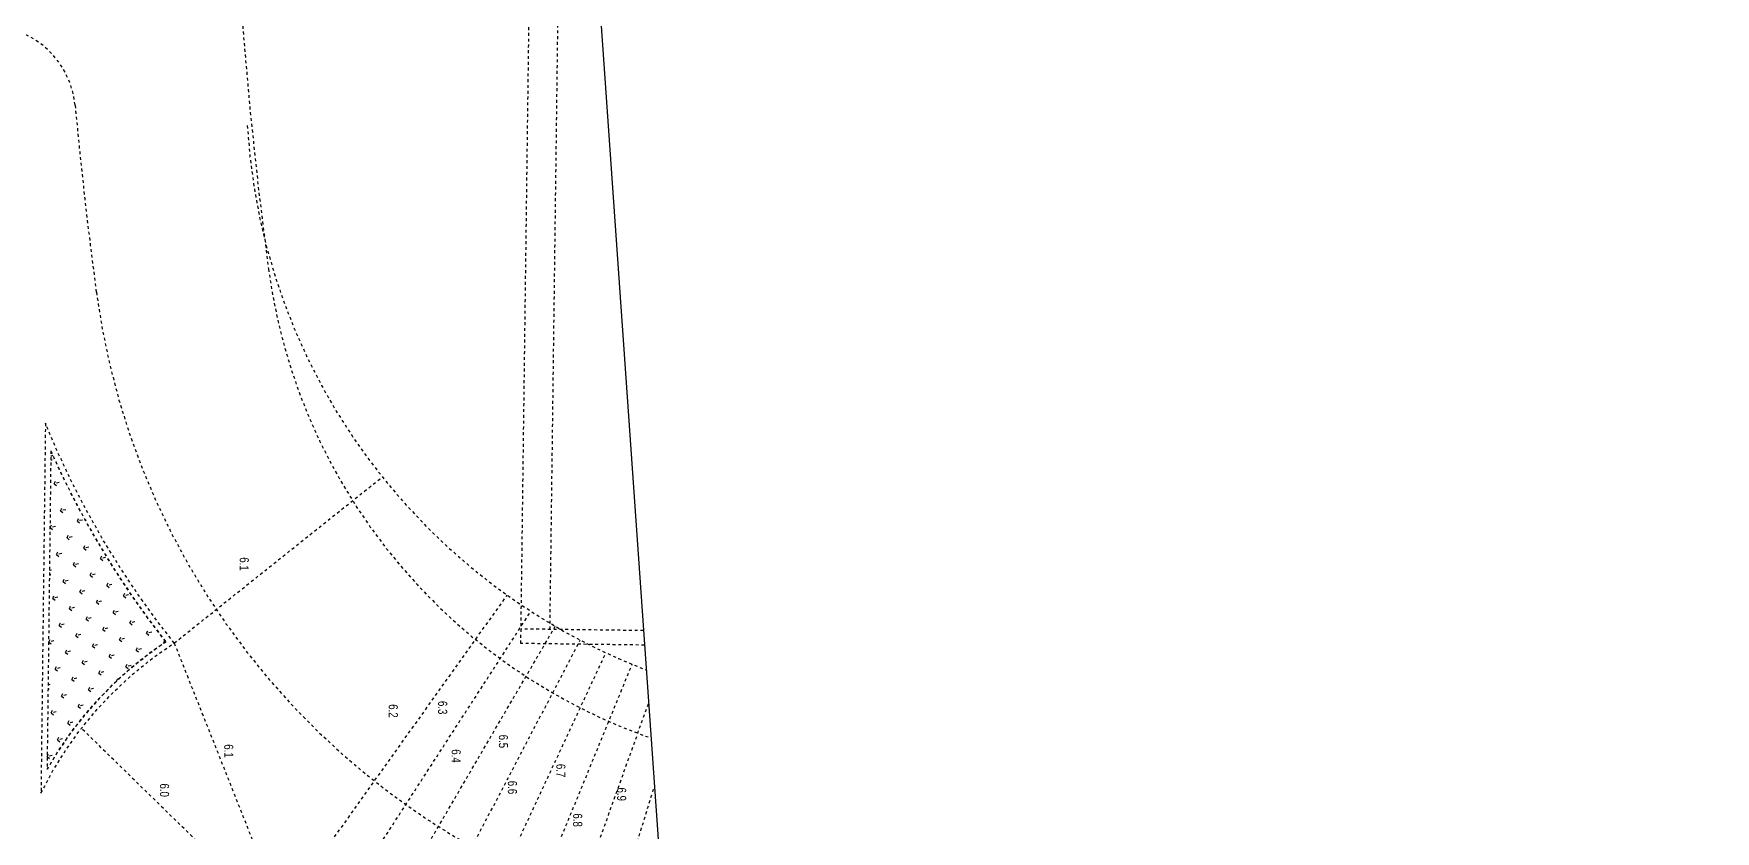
# Model space of a CAD drawing. Header units: millimetres. Extents: x 50357 to 985146, y 723188 to 1803594.
# Drawn here: x 830133.8 to 830191.9, y 820278.1 to 820305.6 of the extents above; entities that cross this region are included whole.
import ezdxf
from ezdxf.xclip import XClip

# ---------------------------------------------------------------- set-up
doc = ezdxf.new("R2010")
doc.units = ezdxf.units.MM
doc.header["$LTSCALE"] = 3
doc.header["$MEASUREMENT"] = 0
doc.linetypes.add('x-baseplan$0$DGN Style 2', pattern=[1.94727e-06, 0, -1.94727e-06])
doc.layers.get('Defpoints').update_dxf_attribs({"color": 32})
doc.layers.add('00_Xref', color=7, linetype='Continuous')
doc.layers.add('x-baseplan$0$AR-SITE-TXT_AR_BS_', color=1, linetype='Continuous')
doc.layers.add('x-baseplan$0$AR-ROAD_AR_BS_MI_', color=7, linetype='Continuous', true_color=0x6d6d6d)
doc.layers.add('x-baseplan$0$AR-SITEROAD_AR_BS_', color=7, linetype='Continuous', true_color=0x6d6d6d)
doc.styles.add('x-baseplan$0$Style-ENGINEERING', font='ENGINEERING.shx')

# ---------------------------------------------------------------- blocks, each defined once
blk = doc.blocks.new('x-baseplan')
at = {"layer": 'x-baseplan$0$AR-ROAD_AR_BS_MI_', "linetype": 'x-baseplan$0$DGN Style 2'}
for p, q in [((834914.911, 818289.418), (834915.755, 818354.112)), ((834915.917, 818289.905), (834916.755, 818354.099)), ((834937.659, 818289.121), (834914.911, 818289.418)), ((834937.666, 818289.621), (834914.918, 818289.918))]:
    blk.add_line(p, q, dxfattribs=at)
for centre, radius, start, end in [((835054.849, 818322.393), 150, 179.2526, 187.67512), ((834896.525, 818307.743), 3, 5.2865, 66.3963), ((835054.849, 818322.393), 156, 185.2865, 187.67512), ((834926.014, 818305.03), 20, 187.67512, 347.76966), ((834926.014, 818305.03), 26, 187.67512, 274.29974)]:
    blk.add_arc(centre, radius, start, end, dxfattribs=at)
at = {"layer": 'x-baseplan$0$AR-SITEROAD_AR_BS_', "color": 253, "linetype": 'x-baseplan$0$DGN Style 2'}
for p, q in [((834898.487, 818297.026), (834898.334, 818284.248)), ((834898.676, 818296.071), (834898.544, 818285.071)), ((834898.676, 818296.071), (834898.544, 818285.071)), ((834898.672, 818295.792), (834898.724, 818295.751)), ((834898.747, 818295.911), (834898.674, 818295.893)), ((834898.793, 818294.935), (834898.876, 818295.109)), ((834898.968, 818294.976), (834898.793, 818294.935)), ((834898.793, 818294.935), (834898.944, 818294.817)), ((834902.937, 818289.433), (834910.126, 818295.173)), ((834899.013, 818294.001), (834899.096, 818294.174)), ((834899.189, 818294.042), (834899.013, 818294.001)), ((834899.37, 818294.578), (834899.378, 818294.594)), ((834899.384, 818294.581), (834899.37, 818294.578)), ((834899.37, 818294.578), (834899.396, 818294.558)), ((834898.656, 818293.423), (834898.739, 818293.597)), ((834898.831, 818293.465), (834898.656, 818293.423)), ((834899.013, 818294.001), (834899.165, 818293.882)), ((834899.591, 818293.644), (834899.673, 818293.817)), ((834899.766, 818293.685), (834899.591, 818293.644)), ((834899.591, 818293.644), (834899.742, 818293.525)), ((834898.656, 818293.423), (834898.807, 818293.305)), ((834899.234, 818293.066), (834899.316, 818293.24)), ((834899.409, 818293.108), (834899.234, 818293.066)), ((834899.234, 818293.066), (834899.385, 818292.948)), ((834899.811, 818292.709), (834899.893, 818292.883)), ((834898.876, 818292.489), (834898.959, 818292.663)), ((834899.052, 818292.53), (834898.876, 818292.489)), ((834898.876, 818292.489), (834899.028, 818292.371)), ((834899.454, 818292.132), (834899.536, 818292.305)), ((834899.986, 818292.75), (834899.811, 818292.709)), ((834899.811, 818292.709), (834899.962, 818292.591)), ((834900.388, 818292.352), (834900.471, 818292.526)), ((834900.563, 818292.393), (834900.388, 818292.352)), ((834900.388, 818292.352), (834900.539, 818292.234)), ((834898.625, 818291.829), (834898.671, 818291.793)), ((834898.695, 818291.953), (834898.626, 818291.937)), ((834899.097, 818291.555), (834899.179, 818291.728)), ((834899.629, 818292.173), (834899.454, 818292.132)), ((834899.454, 818292.132), (834899.605, 818292.013)), ((834900.031, 818291.775), (834900.113, 818291.948)), ((834900.206, 818291.816), (834900.031, 818291.775)), ((834900.031, 818291.775), (834900.182, 818291.656)), ((834898.74, 818290.977), (834898.822, 818291.151)), ((834899.272, 818291.596), (834899.097, 818291.555)), ((834899.097, 818291.555), (834899.248, 818291.436)), ((834899.674, 818291.198), (834899.756, 818291.371)), ((834899.849, 818291.239), (834899.674, 818291.198)), ((834899.674, 818291.198), (834899.825, 818291.079)), ((834900.608, 818291.418), (834900.691, 818291.591)), ((834900.784, 818291.459), (834900.608, 818291.418)), ((834900.608, 818291.418), (834900.76, 818291.299)), ((834901.186, 818291.061), (834901.268, 818291.234)), ((834898.915, 818291.019), (834898.74, 818290.977)), ((834898.74, 818290.977), (834898.891, 818290.859)), ((834899.317, 818290.62), (834899.399, 818290.794)), ((834899.492, 818290.661), (834899.317, 818290.62)), ((834899.317, 818290.62), (834899.468, 818290.502)), ((834900.251, 818290.84), (834900.334, 818291.014)), ((834900.426, 818290.882), (834900.251, 818290.84)), ((834900.251, 818290.84), (834900.402, 818290.722)), ((834900.829, 818290.483), (834900.911, 818290.657)), ((834901.361, 818291.102), (834901.186, 818291.061)), ((834901.186, 818291.061), (834901.337, 818290.942)), ((834907.431, 818281.271), (834914.439, 818291.086)), ((834898.402, 818290.014), (834898.403, 818290.014)), ((834898.96, 818290.043), (834899.042, 818290.216)), ((834899.135, 818290.084), (834898.96, 818290.043)), ((834898.96, 818290.043), (834899.111, 818289.924)), ((834899.894, 818290.263), (834899.977, 818290.437)), ((834900.069, 818290.304), (834899.894, 818290.263)), ((834899.894, 818290.263), (834900.045, 818290.145)), ((834900.471, 818289.906), (834900.554, 818290.08)), ((834901.004, 818290.525), (834900.829, 818290.483)), ((834900.829, 818290.483), (834900.98, 818290.365)), ((834901.406, 818290.126), (834901.488, 818290.3)), ((834901.581, 818290.167), (834901.406, 818290.126)), ((834901.406, 818290.126), (834901.557, 818290.008)), ((834908.747, 818280.465), (834915.256, 818290.53)), ((834909.807, 818279.228), (834916.099, 818290.012)), ((834898.603, 818289.466), (834898.685, 818289.639)), ((834898.778, 818289.507), (834898.603, 818289.466)), ((834898.603, 818289.466), (834898.754, 818289.347)), ((834899.537, 818289.686), (834899.619, 818289.859)), ((834899.712, 818289.727), (834899.537, 818289.686)), ((834899.537, 818289.686), (834899.688, 818289.567)), ((834900.114, 818289.329), (834900.197, 818289.502)), ((834900.647, 818289.947), (834900.471, 818289.906)), ((834900.471, 818289.906), (834900.623, 818289.788)), ((834901.049, 818289.549), (834901.131, 818289.722)), ((834901.224, 818289.59), (834901.049, 818289.549)), ((834901.049, 818289.549), (834901.2, 818289.43)), ((834901.983, 818289.769), (834902.066, 818289.943)), ((834902.158, 818289.81), (834901.983, 818289.769)), ((834901.983, 818289.769), (834902.134, 818289.651)), ((834902.568, 818289.428), (834902.612, 818289.521)), ((834902.937, 818289.433), (834905.839, 818282.121)), ((834911.375, 818278.855), (834916.964, 818289.534)), ((834899.18, 818289.108), (834899.262, 818289.282)), ((834899.355, 818289.15), (834899.18, 818289.108)), ((834899.18, 818289.108), (834899.331, 818288.99)), ((834899.757, 818288.751), (834899.84, 818288.925)), ((834899.932, 818288.793), (834899.757, 818288.751)), ((834900.29, 818289.37), (834900.114, 818289.329)), ((834900.114, 818289.329), (834900.266, 818289.21)), ((834900.692, 818288.972), (834900.774, 818289.145)), ((834900.867, 818289.013), (834900.692, 818288.972)), ((834900.692, 818288.972), (834900.843, 818288.853)), ((834901.626, 818289.192), (834901.708, 818289.365)), ((834901.801, 818289.233), (834901.626, 818289.192)), ((834901.626, 818289.192), (834901.777, 818289.073)), ((834912.109, 818276.781), (834917.85, 818289.096)), ((834898.823, 818288.531), (834898.905, 818288.705)), ((834898.998, 818288.572), (834898.823, 818288.531)), ((834898.823, 818288.531), (834898.974, 818288.413)), ((834899.4, 818288.174), (834899.483, 818288.348)), ((834899.575, 818288.215), (834899.4, 818288.174)), ((834899.757, 818288.751), (834899.908, 818288.633)), ((834900.335, 818288.394), (834900.417, 818288.568)), ((834900.51, 818288.436), (834900.335, 818288.394)), ((834900.335, 818288.394), (834900.486, 818288.276)), ((834901.269, 818288.614), (834901.351, 818288.788)), ((834901.444, 818288.656), (834901.269, 818288.614)), ((834901.269, 818288.614), (834901.388, 818288.521)), ((834913.814, 818276.637), (834918.756, 818288.699)), ((834915.84, 818277.642), (834919.678, 818288.344)), ((834898.577, 818287.867), (834898.617, 818287.835)), ((834898.641, 818287.995), (834898.579, 818287.98)), ((834899.043, 818287.597), (834899.125, 818287.77)), ((834899.218, 818287.638), (834899.043, 818287.597)), ((834899.4, 818288.174), (834899.551, 818288.056)), ((834899.977, 818287.817), (834900.06, 818287.991)), ((834900.153, 818287.858), (834899.977, 818287.817)), ((834899.977, 818287.817), (834900.129, 818287.699)), ((834900.958, 818288.134), (834900.994, 818288.211)), ((834917.172, 818276.832), (834920.616, 818288.031)), ((834918.534, 818276.004), (834921.568, 818287.762)), ((834898.686, 818287.019), (834898.768, 818287.193)), ((834898.861, 818287.061), (834898.686, 818287.019)), ((834899.043, 818287.597), (834899.194, 818287.478)), ((834899.62, 818287.24), (834899.703, 818287.413)), ((834899.796, 818287.281), (834899.62, 818287.24)), ((834899.62, 818287.24), (834899.772, 818287.121)), ((834919.936, 818275.152), (834922.53, 818287.537)), ((834898.361, 818286.504), (834898.36, 818286.504)), ((834898.686, 818287.019), (834898.837, 818286.901)), ((834899.263, 818286.662), (834899.346, 818286.836)), ((834899.438, 818286.704), (834899.263, 818286.662)), ((834899.263, 818286.662), (834899.414, 818286.544)), ((834904.993, 818281.344), (834899.731, 818286.488)), ((834898.906, 818286.085), (834898.989, 818286.259)), ((834899.081, 818286.126), (834898.906, 818286.085)), ((834898.906, 818286.085), (834899.057, 818285.967)), ((834898.549, 818285.508), (834898.631, 818285.681)), ((834898.724, 818285.549), (834898.549, 818285.508)), ((834898.549, 818285.508), (834898.7, 818285.389))]:
    blk.add_line(p, q, dxfattribs=at)
for centre, radius, start, end in [((834926.943, 818308.6), 21.52, 183.42725, 359.25237), ((834926.943, 818308.6), 30.92, 203.90483, 218.19906), ((834910.005, 818278.522), 13.2, 123.88922, 150.25561)]:
    blk.add_arc(centre, radius, start, end, dxfattribs=at)
at = {"layer": 'x-baseplan$0$AR-SITEROAD_AR_BS_', "color": 253, "linetype": 'x-baseplan$0$DGN Style 2', "extrusion": (0, 0, -1)}
for centre, radius, start, end in [((-834926.943, 818308.6), 30.72, 321.39527, 337.86664), ((-834926.943, 818308.6), 30.92, 321.80094, 336.09517), ((-834910.005, 818278.522), 13, 26.13613, 57.06523), ((-834910.005, 818278.522), 13.2, 29.74439, 56.11078)]:
    blk.add_arc(centre, radius, start, end, dxfattribs=at)
at = {"layer": 'x-baseplan$0$AR-SITE-TXT_AR_BS_', "linetype": 'x-baseplan$0$DGN Style 2', "style": 'x-baseplan$0$Style-ENGINEERING', "width": 0.8}
for s, p in [('6.1', (834905.2, 818292.396)), ('6.2', (834910.347, 818287.319)), ('6.3', (834912.053, 818287.432)), ('6.1', (834904.665, 818285.936)), ('6.5', (834914.153, 818286.267)), ('6.4', (834912.52, 818285.762)), ('6.7', (834916.136, 818285.257)), ('6.0', (834902.445, 818284.581)), ('6.6', (834914.464, 818284.674)), ('6.9', (834918.235, 818284.441)), ('6.8', (834916.719, 818283.547))]:
    blk.add_text(s, height=0.3125, rotation=269.99992, dxfattribs=at).set_placement(p)

msp = doc.modelspace()

# ---------------------------------------------------------------- linework, layer by layer
at = {"layer": 'Defpoints'}
msp.add_lwpolyline([(829438.2749, 820412.4564), (830142.5028, 820461.6873), (830191.8829, 819755.3265), (829487.6549, 819706.0955)], close=True, dxfattribs=at)

# ---------------------------------------------------------------- block references
at = {"layer": '00_Xref'}
ref = msp.add_blockref('x-baseplan', (-4764.2896, 1995.1308), dxfattribs=at)
XClip(ref).set_block_clipping_path([(834202.5645048908, 818417.3256012732), (834906.7924435089, 818466.5565350093), (834956.1724833156, 817760.1956963469), (834251.9445446975, 817710.9647626108)])

doc.saveas('drawing.dxf')
